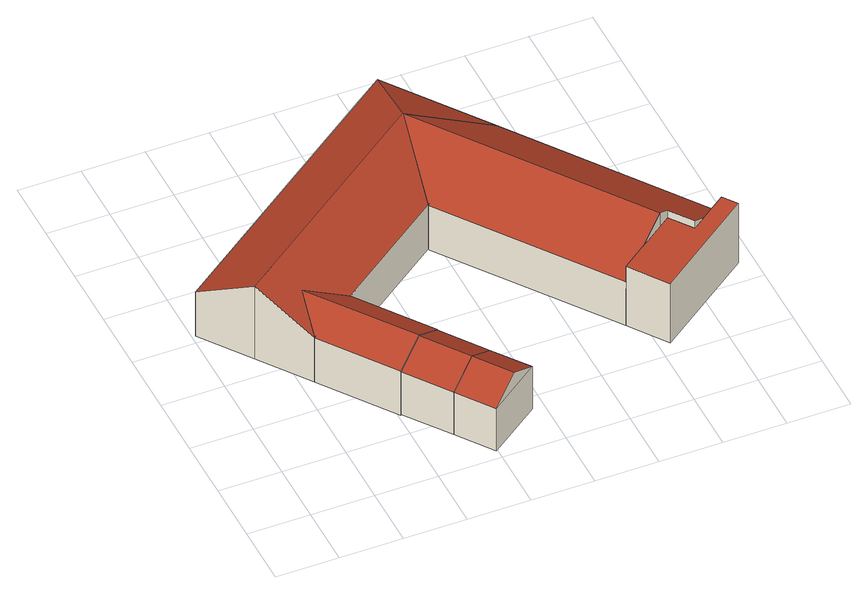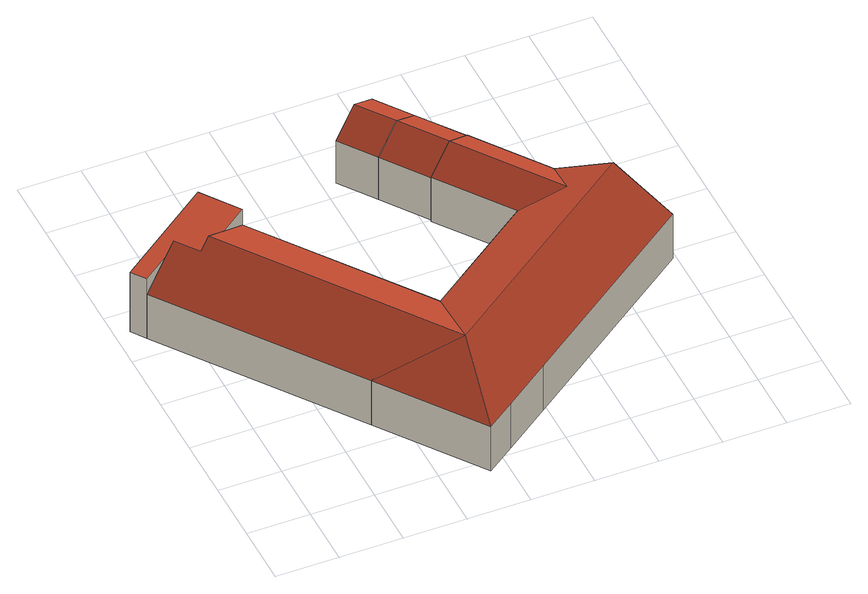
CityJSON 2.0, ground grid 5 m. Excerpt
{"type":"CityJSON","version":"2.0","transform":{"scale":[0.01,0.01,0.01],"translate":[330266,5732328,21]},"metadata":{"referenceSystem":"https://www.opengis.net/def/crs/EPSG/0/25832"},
"CityObjects":{
"building1":{"type":"Building","attributes":{"Geometrietyp2DReferenz":"3000","Gemeindeschluessel":"05170012","function":"31001_2723","roofType":"3100","measuredHeight":5.56},"address":[{"country":"Germany","locality":"Hamminkeln","thoroughfareNumber":"10","thoroughfareName":"Bislicherwald"}],"geometry":[{"type":"Solid","lod":"2","boundaries":[[[[0,1,2,3]],[[4,5,1,0]],[[6,7,5,4]],[[3,2,7,6]],[[0,8,4]],[[6,9,3]],[[3,9,8,0]],[[4,8,9,6]],[[1,5,7,2]]]],"semantics":{"surfaces":[{"type":"WallSurface"},{"type":"RoofSurface"},{"type":"GroundSurface"}],"values":[[0,0,0,0,0,0,1,1,2]]}}]},
"building2":{"type":"Building","attributes":{"Gemeindeschluessel":"05170012","Geometrietyp2DReferenz":"3000","function":"31001_3073"},"address":[{"country":"Germany","locality":"Hamminkeln","thoroughfareNumber":"10","thoroughfareName":"Bislicherwald"}],"children":["building2-1","building2-2","building2-3","building2-4","building2-5"]},
"building2-1":{"type":"BuildingPart","attributes":{"roofType":"5000","measuredHeight":7.01},"parents":["building2"],"geometry":[{"type":"MultiSurface","lod":"2","boundaries":[[[10,11,12,13]],[[14,15,16,17]],[[18,19,15,14]],[[20,21,19,18]],[[22,23,21,20]],[[24,25,23,22]],[[26,27,25,24]],[[26,24,28]],[[24,22,20,18,14,28]],[[11,16,15,19,21,23,25,27,12]],[[17,16,11,10]],[[13,12,27,26]],[[28,14,29,30,31,13]],[[28,13,26]],[[30,29,31]]],"semantics":{"surfaces":[{"type":"WallSurface"},{"type":"RoofSurface"},{"type":"GroundSurface"},{"type":"ClosureSurface"}],"values":[0,0,0,0,0,0,0,1,1,2,3,3,1,3,3]}}]},
"building2-2":{"type":"BuildingPart","attributes":{"roofType":"5000","measuredHeight":7.01},"parents":["building2"],"geometry":[{"type":"MultiSurface","lod":"2","boundaries":[[[13,12,32,33]],[[34,35,27,26]],[[36,37,34,26,28,38]],[[38,28,13,33]],[[32,12,27,35,39,40,41]],[[38,42,43]],[[43,42,33,32,41]],[[26,27,12,13]],[[37,44,45]],[[34,45,44,39,35]],[[37,36,46,44]],[[40,39,44,46]],[[38,43,46,36]],[[40,46,43,41]],[[26,13,28]]],"semantics":{"surfaces":[{"type":"WallSurface"},{"type":"RoofSurface"},{"type":"GroundSurface"},{"type":"ClosureSurface"}],"values":[0,0,1,1,2,0,3,3,0,3,0,3,0,3,3]}}]},
"building2-3":{"type":"BuildingPart","attributes":{"roofType":"5000","measuredHeight":5.69},"parents":["building2"],"geometry":[{"type":"MultiSurface","lod":"2","boundaries":[[[47,48,11,10]],[[17,16,49,50]],[[51,47,10,30]],[[17,50,51,30]],[[11,48,52,49,16]],[[10,11,16,17]],[[51,53,54,47]],[[55,56,52,48]],[[54,57,56,55]],[[53,57,54]],[[56,58,49,52]],[[51,50,59,53]],[[57,59,58,56]],[[53,59,57]],[[10,17,30]]],"semantics":{"surfaces":[{"type":"WallSurface"},{"type":"RoofSurface"},{"type":"GroundSurface"},{"type":"ClosureSurface"}],"values":[0,0,1,1,2,3,0,0,3,3,0,0,3,3,3]}}]},
"building2-4":{"type":"BuildingPart","attributes":{"roofType":"9999","measuredHeight":5.71},"address":[{"country":"Germany","locality":"Hamminkeln","thoroughfareNumber":"10","thoroughfareName":"Bislicherwald"}],"parents":["building2"],"geometry":[{"type":"MultiSurface","lod":"2","boundaries":[[[60,61,44,46,62,63]],[[62,42,33]],[[61,34,45]],[[60,64,35,61]],[[63,65,64,60]],[[62,32,65,63]],[[33,42,43,41,32]],[[43,46,40,41]],[[46,44,39,40]],[[44,45,34,35,39]],[[40,39,35,64,65,32]]],"semantics":{"surfaces":[{"type":"RoofSurface"},{"type":"WallSurface"},{"type":"GroundSurface"}],"values":[0,1,1,1,1,1,1,1,1,1,2]}}]},
"building2-5":{"type":"BuildingPart","attributes":{"roofType":"3100","measuredHeight":5.57},"address":[{"country":"Germany","locality":"Hamminkeln","thoroughfareNumber":"10","thoroughfareName":"Bislicherwald"}],"parents":["building2"],"geometry":[{"type":"MultiSurface","lod":"2","boundaries":[[[3,66,55,54]],[[6,67,66,3]],[[59,58,67,6]],[[3,9,6]],[[54,53,9,3]],[[6,9,53,59]],[[66,67,58,55]],[[57,54,55,56]],[[59,57,56,58]],[[57,53,54]],[[57,59,53]]],"semantics":{"surfaces":[{"type":"WallSurface"},{"type":"RoofSurface"},{"type":"GroundSurface"},{"type":"ClosureSurface"}],"values":[0,0,0,0,1,1,2,3,3,3,3]}}]}
},
"vertices":[
[1901,368,503],[1901,368,97],[1694,652,97],[1694,652,503],[1483,65,503],[1483,65,97],[1277,349,503],[1277,349,97],[1692,216,653],[1485,500,653],
[1021,1581,508],[1021,1581,85],[1919,2232,85],[1919,2232,508],[314,1674,786],[314,1674,85],[602,1277,85],[602,1277,508],[26,2070,508],[26,2070,85],[1529,3160,509],[1529,3160,85],[1905,3433,509],[1905,3433,85],[2136,3601,508],[2136,3601,85],[2713,2806,508],[2713,2806,85],[2028,2916,786],[602,1277,509],[661,1637,654],[1022,1581,508],
[2874,915,85],[2874,915,508],[3799,1310,508],[3799,1310,85],[3358,1268,724],[3491,1086,724],[3270,1204,786],[3491,1086,85],[3358,1268,85],[3270,1204,85],[3084,1069,656],[3270,1204,656],[3491,1086,656],[3588,1157,656],[3358,1268,656],
[1440,1005,508],[1440,1005,85],[1020,701,85],[1020,701,508],[1230,853,654],[1230,853,85],[1230,853,653],[1440,1005,503],[1440,1005,96],[1230,853,96],[1230,853,503],[1020,701,96],[1020,701,503],
[3882,1196,656],[3799,1310,656],[2874,915,656],[3090,616,656],[3882,1196,85],[3090,616,85],
[1694,652,96],[1277,349,96]
]}
